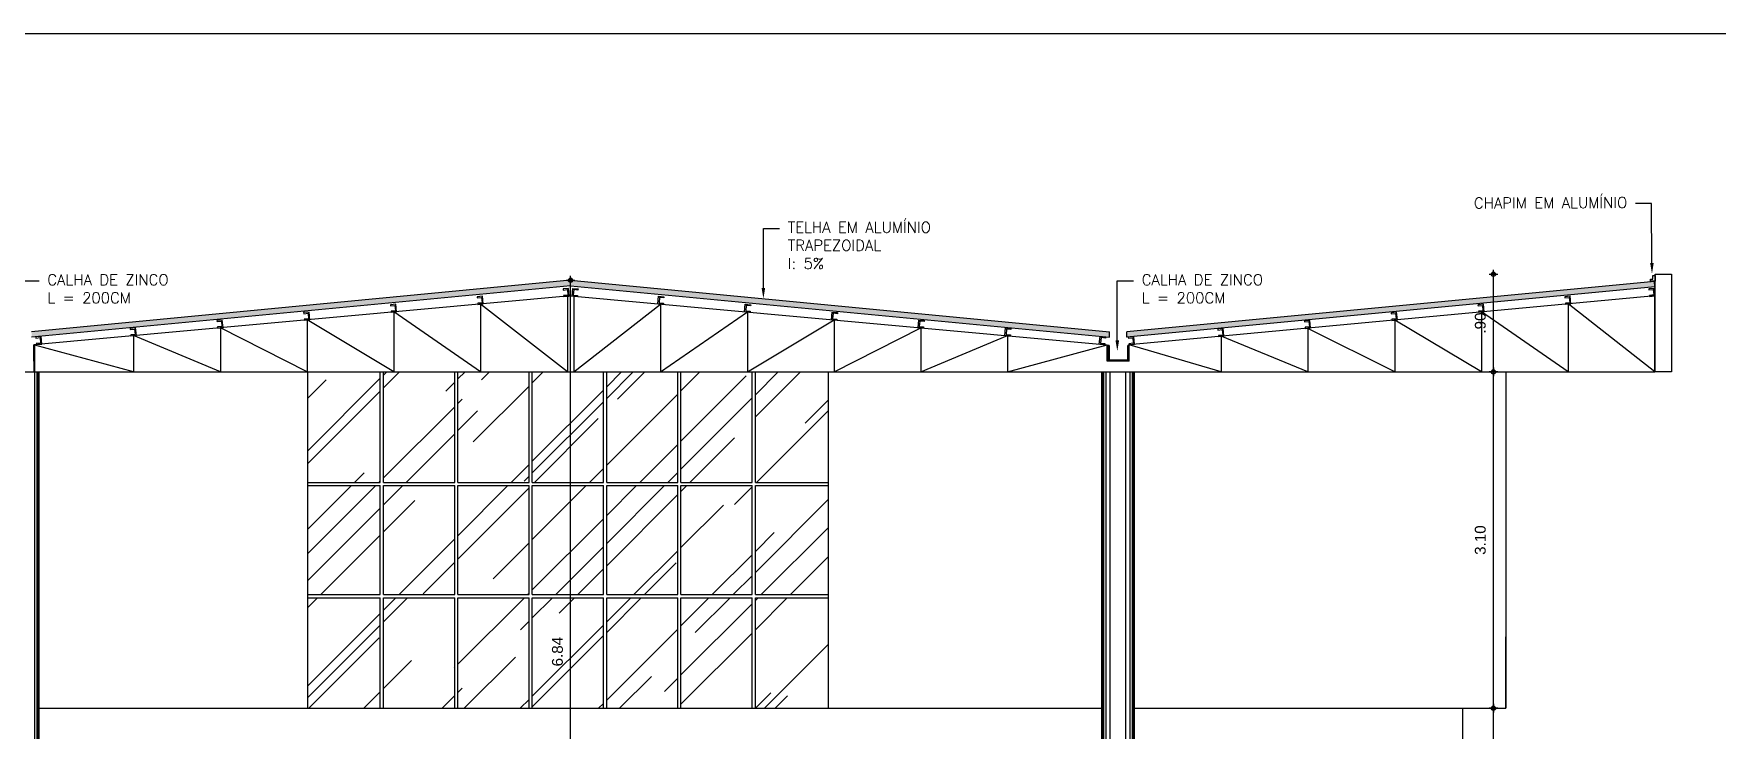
# Model space of a CAD drawing. Header units: millimetres. Extents: x 1111 to 1333, y -447 to -319.
# Drawn here: x 1201.93 to 1217.45, y -440.09 to -433.67 of the extents above; entities that cross this region are included whole.
import ezdxf
from ezdxf import colors
from ezdxf.entities.mleader import LeaderData, LeaderLine
from ezdxf.math import Vec2, Vec3

# ---------------------------------------------------------------- set-up
doc = ezdxf.new("R2010")
doc.units = ezdxf.units.MM
doc.header["$PDMODE"] = 35
for name, color, linetype in [('ARQ-ALVENARIA', 4, 'Continuous'), ('ARQ-COTAS', 30, 'Continuous'), ('ARQ-HACHURA', 253, 'Continuous'), ('ARQ-PENA-02', 2, 'Continuous'), ('ARQ-PENA-FINA-CINZA', 8, 'Continuous'), ('ARQ-TEXTO3', 3, 'Continuous'), ('CERCAD-1', 1, 'Continuous'), ('COTAS', 1, 'Continuous'), ('PCORTE', 3, 'Continuous')]:
    doc.layers.add(name, color=color, linetype=linetype)
doc.styles.add('CARIMBO_DADOS', font='arial.ttf', dxfattribs={"height": 0.1})
doc.styles.add('Romans_Anot', font='romans.shx')
doc.dimstyles.new('COTAS_EXTERNAS', dxfattribs={"dimtxt": 0.1, "dimasz": 0.01, "dimexe": 0, "dimexo": 0, "dimgap": 0.07, "dimtad": 1, "dimzin": 5, "dimdsep": 46, "dimtxsty": 'CARIMBO_DADOS', "dimblk1": 'CIRCULOS', "dimblk2": 'CIRCULOS', "dimsah": 1, "dimcen": 0, "dimse1": 1, "dimse2": 1, "dimclrd": 8, "dimclre": 8, "dimclrt": 230, "dimadec": 0, "dimazin": 0, "dimtfac": 100, "dimtix": 1, "dimtmove": 2, "dimatfit": 3, "dimldrblk": 'CIRCULOS', "dimfxl": 0, "dimtolj": 1, "dimtzin": 5, "dimarcsym": 0})
pattern_1 = [(45, (16.8502, -166.1205), (0.64657844, 1.72420918), [11.43, -1.524, 3.81, -0.762]), (45, (17.2975, -165.1345), (-1.2554398, 0.1778091), [2.286, -0.25146, 4.572, -0.5715]), (45, (16.66165, -165.3931), (2.44083361, 3.1628462), [6.096, -1.0668, 3.048, -0.762])]

# ---------------------------------------------------------------- blocks, each defined once
blk = doc.blocks.new('CIRCULOS')
at = {"layer": 'COTAS'}
for p, q in [((-4, 0), (4, 0)), ((0, 4), (0, -4))]:
    blk.add_line(p, q, dxfattribs=at)
for radius in [2, 1]:
    blk.add_circle((0, 0), radius, dxfattribs=at)
blk = doc.blocks.new('*D206')
at = {"color": 8, "lineweight": -2, "transparency": 16777216}
blk.add_line((1206.877, -442.773), (1206.877, -435.949), dxfattribs=at)
at = {"layer": 'DEFPOINTS', "color": 0, "transparency": 16777216}
for p in [(1206.877, -435.939), (1206.877, -435.939), (1206.592, -442.783)]:
    blk.add_point(p, dxfattribs=at)
at = {"color": 8, "lineweight": -2, "transparency": 16777216, "xscale": 0.01, "yscale": 0.01, "zscale": 0.01}
for p, rotation in [((1206.877, -435.939), 90), ((1206.877, -442.783), 270)]:
    blk.add_blockref('CIRCULOS', p, dxfattribs=dict(at, rotation=rotation))
at = {"color": 230, "transparency": 16777216, "insert": (1206.756, -439.361), "char_height": 0.1, "attachment_point": 5, "rotation": 90, "style": 'CARIMBO_DADOS'}
blk.add_mtext('\\A1;6.84', dxfattribs=at)
blk = doc.blocks.new('*D210')
at = {"color": 8, "lineweight": -2, "transparency": 16777216}
blk.add_line((1215.388, -442.773), (1215.388, -439.893), dxfattribs=at)
at = {"layer": 'DEFPOINTS', "color": 0, "transparency": 16777216}
for p in [(1215.102, -439.883), (1215.388, -439.883), (1215.102, -442.783)]:
    blk.add_point(p, dxfattribs=at)
at = {"color": 8, "lineweight": -2, "transparency": 16777216, "xscale": 0.01, "yscale": 0.01, "zscale": 0.01}
for p, rotation in [((1215.388, -439.883), 90), ((1215.388, -442.783), 270)]:
    blk.add_blockref('CIRCULOS', p, dxfattribs=dict(at, rotation=rotation))
at = {"color": 230, "transparency": 16777216, "insert": (1215.267, -441.333), "char_height": 0.1, "attachment_point": 5, "rotation": 90, "style": 'CARIMBO_DADOS'}
blk.add_mtext('\\A1;2.90', dxfattribs=at)
blk = doc.blocks.new('*D211')
at = {"color": 8, "lineweight": -2, "transparency": 16777216}
blk.add_line((1215.388, -439.873), (1215.388, -436.793), dxfattribs=at)
at = {"layer": 'DEFPOINTS', "color": 0, "transparency": 16777216}
for p in [(1215.388, -436.783), (1215.502, -436.783), (1215.102, -439.883)]:
    blk.add_point(p, dxfattribs=at)
at = {"color": 8, "lineweight": -2, "transparency": 16777216, "xscale": 0.01, "yscale": 0.01, "zscale": 0.01}
for p, rotation in [((1215.388, -436.783), 90), ((1215.388, -439.883), 270)]:
    blk.add_blockref('CIRCULOS', p, dxfattribs=dict(at, rotation=rotation))
at = {"color": 230, "transparency": 16777216, "insert": (1215.267, -438.333), "char_height": 0.1, "attachment_point": 5, "rotation": 90, "style": 'CARIMBO_DADOS'}
blk.add_mtext('\\A1;3.10', dxfattribs=at)
blk = doc.blocks.new('*D212')
at = {"color": 8, "lineweight": -2, "transparency": 16777216}
blk.add_line((1215.388, -436.773), (1215.388, -435.893), dxfattribs=at)
at = {"layer": 'DEFPOINTS', "color": 0, "transparency": 16777216}
for p in [(1215.388, -435.883), (1217.029, -435.883), (1215.502, -436.783)]:
    blk.add_point(p, dxfattribs=at)
at = {"color": 8, "lineweight": -2, "transparency": 16777216, "xscale": 0.01, "yscale": 0.01, "zscale": 0.01}
for p, rotation in [((1215.388, -435.883), 90), ((1215.388, -436.783), 270)]:
    blk.add_blockref('CIRCULOS', p, dxfattribs=dict(at, rotation=rotation))
at = {"color": 230, "transparency": 16777216, "insert": (1215.267, -436.333), "char_height": 0.1, "attachment_point": 5, "rotation": 90, "style": 'CARIMBO_DADOS'}
blk.add_mtext('\\A1;.90', dxfattribs=at)

msp = doc.modelspace()

# ---------------------------------------------------------------- hatches: boundary and pattern name
h = msp.add_hatch(color=256)
h.paths.add_polyline_path([(1196.881, -435.949), (1196.876, -435.999), (1201.748, -436.463), (1201.748, -436.413)])
h.paths.add_polyline_path([(1206.877, -435.99), (1206.877, -435.939), (1201.906, -436.413), (1201.906, -436.463)])
for points in [[(1206.877, -435.939), (1206.877, -435.99), (1211.848, -436.463), (1211.848, -436.413)], [(1216.877, -435.999), (1216.873, -435.949), (1212.006, -436.413), (1212.006, -436.463)], [(1212.026, -436.54), (1212.016, -436.54), (1212.016, -436.671), (1211.843, -436.671), (1211.843, -436.539), (1211.833, -436.539), (1211.833, -436.681), (1212.026, -436.681)]]:
    msp.add_hatch(color=256).paths.add_polyline_path(points)
at = {"layer": 'ARQ-HACHURA'}
h = msp.add_hatch(dxfattribs=at)
h.set_pattern_fill('AR-RROOF', color=256, scale=0.03, angle=45)
h.set_pattern_definition(pattern_1)
h.paths.add_polyline_path([(1209.252, -438.865), (1208.581, -438.865), (1208.581, -439.883), (1209.252, -439.883)])
h.paths.add_polyline_path([(1209.252, -437.831), (1208.581, -437.831), (1208.581, -438.835), (1209.252, -438.835)])
h.paths.add_polyline_path([(1208.551, -437.831), (1207.895, -437.831), (1207.895, -438.835), (1208.551, -438.835)])
h.paths.add_polyline_path([(1207.865, -437.831), (1207.21, -437.831), (1207.21, -438.835), (1207.865, -438.835)])
h.paths.add_polyline_path([(1207.18, -437.831), (1206.524, -437.831), (1206.524, -438.835), (1207.18, -438.835)])
h.paths.add_polyline_path([(1206.494, -437.831), (1205.838, -437.831), (1205.838, -438.835), (1206.494, -438.835)])
h.paths.add_polyline_path([(1205.808, -437.831), (1205.152, -437.831), (1205.152, -438.835), (1205.808, -438.835)])
h.paths.add_polyline_path([(1205.122, -437.831), (1204.452, -437.831), (1204.452, -438.835), (1205.122, -438.835)])
h.paths.add_polyline_path([(1205.122, -436.783), (1204.452, -436.783), (1204.452, -437.801), (1205.122, -437.801)])
h.paths.add_polyline_path([(1205.808, -436.783), (1205.152, -436.783), (1205.152, -437.801), (1205.808, -437.801)])
h.paths.add_polyline_path([(1206.494, -436.783), (1205.838, -436.783), (1205.838, -437.801), (1206.494, -437.801)])
h.paths.add_polyline_path([(1207.18, -436.783), (1206.524, -436.783), (1206.524, -437.801), (1207.18, -437.801)])
h.paths.add_polyline_path([(1207.865, -436.783), (1207.21, -436.783), (1207.21, -437.801), (1207.865, -437.801)])
h.paths.add_polyline_path([(1208.551, -436.783), (1207.895, -436.783), (1207.895, -437.801), (1208.551, -437.801)])
h.paths.add_polyline_path([(1209.252, -436.783), (1208.581, -436.783), (1208.581, -437.801), (1209.252, -437.801)])
h = msp.add_hatch(dxfattribs=at)
h.set_pattern_fill('AR-RROOF', color=256, scale=0.03, angle=45)
h.set_pattern_definition(pattern_1)
h.paths.add_polyline_path([(1205.122, -438.865), (1204.452, -438.865), (1204.452, -439.883), (1205.122, -439.883)])
h = msp.add_hatch(dxfattribs=at)
h.set_pattern_fill('AR-RROOF', color=256, scale=0.03, angle=45)
h.set_pattern_definition(pattern_1)
h.paths.add_polyline_path([(1205.808, -438.865), (1205.152, -438.865), (1205.152, -439.883), (1205.808, -439.883)])
h = msp.add_hatch(dxfattribs=at)
h.set_pattern_fill('AR-RROOF', color=256, scale=0.03, angle=45)
h.set_pattern_definition(pattern_1)
h.paths.add_polyline_path([(1206.494, -438.865), (1205.838, -438.865), (1205.838, -439.883), (1206.494, -439.883)])
h = msp.add_hatch(dxfattribs=at)
h.set_pattern_fill('AR-RROOF', color=256, scale=0.03, angle=45)
h.set_pattern_definition(pattern_1)
h.paths.add_polyline_path([(1207.18, -438.865), (1206.524, -438.865), (1206.524, -439.883), (1207.18, -439.883)])
h.paths.add_polyline_path([(1207.865, -438.865), (1207.21, -438.865), (1207.21, -439.883), (1207.865, -439.883)])
h.paths.add_polyline_path([(1208.551, -438.865), (1207.895, -438.865), (1207.895, -439.883), (1208.551, -439.883)])

# ---------------------------------------------------------------- linework, layer by layer
for p, q in [((1206.877, -435.939), (1201.906, -436.413)), ((1206.877, -435.99), (1201.906, -436.463)), ((1206.877, -435.99), (1206.877, -435.939)), ((1206.877, -435.939), (1211.848, -436.413)), ((1206.877, -435.99), (1206.877, -435.939)), ((1206.877, -435.99), (1211.848, -436.463)), ((1216.873, -435.949), (1212.006, -436.413)), ((1216.877, -435.999), (1212.006, -436.463)), ((1216.877, -435.999), (1216.873, -435.949)), ((1211.848, -436.463), (1211.848, -436.413)), ((1212.006, -436.463), (1212.006, -436.413)), ((1211.833, -436.539), (1211.833, -436.681)), ((1211.843, -436.539), (1211.833, -436.539)), ((1211.843, -436.539), (1211.843, -436.671)), ((1212.016, -436.671), (1212.016, -436.54)), ((1212.026, -436.54), (1212.016, -436.54)), ((1212.026, -436.681), (1212.026, -436.54)), ((1211.833, -436.681), (1212.026, -436.681)), ((1211.843, -436.671), (1212.016, -436.671))]:
    msp.add_line(p, q)
at = {"layer": 'ARQ-ALVENARIA'}
for p, q in [((1215.502, -436.783), (1215.502, -439.883)), ((1215.502, -439.883), (1215.502, -439.223)), ((1201.977, -439.883), (1204.452, -439.883)), ((1209.252, -439.883), (1211.777, -439.883)), ((1212.077, -439.883), (1215.502, -439.883)), ((1215.102, -439.883), (1215.102, -442.783))]:
    msp.add_line(p, q, dxfattribs=at)
at = {"layer": 'ARQ-PENA-02'}
for p, q in [((1201.977, -442.953), (1201.977, -436.783)), ((1204.452, -436.783), (1204.452, -439.883)), ((1205.122, -437.801), (1205.122, -436.783)), ((1205.152, -437.801), (1205.152, -436.783)), ((1205.808, -437.801), (1205.808, -436.783)), ((1205.838, -437.801), (1205.838, -436.783)), ((1206.494, -437.801), (1206.494, -436.783)), ((1206.524, -437.801), (1206.524, -436.783)), ((1207.18, -437.801), (1207.18, -436.783)), ((1207.21, -437.801), (1207.21, -436.783)), ((1207.865, -437.801), (1207.865, -436.783)), ((1207.895, -437.801), (1207.895, -436.783)), ((1208.551, -437.801), (1208.551, -436.783)), ((1208.581, -437.801), (1208.581, -436.783)), ((1209.252, -436.783), (1209.252, -439.883)), ((1211.777, -442.953), (1211.777, -436.783)), ((1212.077, -442.953), (1212.077, -436.783)), ((1204.452, -437.801), (1205.122, -437.801)), ((1204.452, -437.831), (1205.122, -437.831)), ((1205.122, -438.835), (1205.122, -437.831)), ((1205.152, -437.801), (1205.808, -437.801)), ((1205.152, -438.835), (1205.152, -437.831)), ((1205.152, -437.831), (1205.808, -437.831)), ((1205.808, -438.835), (1205.808, -437.831)), ((1205.838, -437.801), (1206.494, -437.801)), ((1205.838, -438.835), (1205.838, -437.831)), ((1205.838, -437.831), (1206.494, -437.831)), ((1206.494, -438.835), (1206.494, -437.831)), ((1206.524, -437.801), (1207.18, -437.801)), ((1206.524, -438.835), (1206.524, -437.831)), ((1206.524, -437.831), (1207.18, -437.831)), ((1207.18, -438.835), (1207.18, -437.831)), ((1207.21, -437.801), (1207.865, -437.801)), ((1207.21, -438.835), (1207.21, -437.831)), ((1207.21, -437.831), (1207.865, -437.831)), ((1207.865, -438.835), (1207.865, -437.831)), ((1207.895, -437.801), (1208.551, -437.801)), ((1207.895, -438.835), (1207.895, -437.831)), ((1207.895, -437.831), (1208.551, -437.831)), ((1208.551, -438.835), (1208.551, -437.831)), ((1208.581, -437.801), (1209.252, -437.801)), ((1208.581, -438.835), (1208.581, -437.831)), ((1208.581, -437.831), (1209.252, -437.831)), ((1204.452, -438.835), (1205.122, -438.835)), ((1204.452, -438.865), (1205.122, -438.865)), ((1205.122, -439.883), (1205.122, -438.865)), ((1205.152, -438.835), (1205.808, -438.835)), ((1205.152, -439.883), (1205.152, -438.865)), ((1205.152, -438.865), (1205.808, -438.865)), ((1205.808, -439.883), (1205.808, -438.865)), ((1205.838, -438.835), (1206.494, -438.835)), ((1205.838, -439.883), (1205.838, -438.865)), ((1205.838, -438.865), (1206.494, -438.865)), ((1206.494, -439.883), (1206.494, -438.865)), ((1206.524, -438.835), (1207.18, -438.835)), ((1206.524, -439.883), (1206.524, -438.865)), ((1206.524, -438.865), (1207.18, -438.865)), ((1207.18, -439.883), (1207.18, -438.865)), ((1207.21, -438.835), (1207.865, -438.835)), ((1207.21, -439.883), (1207.21, -438.865)), ((1207.21, -438.865), (1207.865, -438.865)), ((1207.865, -439.883), (1207.865, -438.865)), ((1207.895, -438.835), (1208.551, -438.835)), ((1207.895, -439.883), (1207.895, -438.865)), ((1207.895, -438.865), (1208.551, -438.865)), ((1208.551, -439.883), (1208.551, -438.865)), ((1208.581, -438.835), (1209.252, -438.835)), ((1208.581, -439.883), (1208.581, -438.865)), ((1208.581, -438.865), (1209.252, -438.865)), ((1204.452, -439.883), (1209.252, -439.883))]:
    msp.add_line(p, q, dxfattribs=at)
at = {"layer": 'ARQ-PENA-FINA-CINZA'}
for p, q in [((1201.937, -442.953), (1201.937, -436.783)), ((1201.958, -442.953), (1201.958, -436.783)), ((1201.97, -442.953), (1201.97, -436.783)), ((1211.783, -442.953), (1211.783, -436.783)), ((1211.795, -442.953), (1211.795, -436.783)), ((1211.817, -442.953), (1211.817, -436.783)), ((1211.854, -442.953), (1211.854, -436.783)), ((1211.999, -442.953), (1211.999, -436.783)), ((1212.037, -442.953), (1212.037, -436.783)), ((1212.058, -442.953), (1212.058, -436.783)), ((1212.07, -442.953), (1212.07, -436.783))]:
    msp.add_line(p, q, dxfattribs=at)
at = {"layer": 'ARQ-TEXTO3'}
for p, q in [((1206.877, -436.083), (1201.927, -436.533)), ((1206.047, -436.158), (1206.047, -436.783)), ((1206.847, -436.783), (1206.047, -436.158)), ((1206.847, -436.086), (1206.847, -436.783)), ((1206.877, -436.083), (1211.827, -436.533)), ((1206.907, -436.086), (1206.907, -436.783)), ((1206.907, -436.783), (1207.707, -436.158)), ((1207.707, -436.158), (1207.707, -436.783)), ((1216.877, -436.083), (1212.027, -436.533)), ((1216.077, -436.157), (1216.077, -436.783)), ((1216.877, -436.783), (1216.077, -436.157)), ((1216.877, -436.783), (1216.877, -436.083)), ((1204.447, -436.304), (1204.447, -436.783)), ((1205.247, -436.783), (1204.447, -436.304)), ((1205.247, -436.231), (1205.247, -436.783)), ((1206.047, -436.783), (1205.247, -436.231)), ((1207.707, -436.783), (1208.507, -436.231)), ((1208.507, -436.231), (1208.507, -436.783)), ((1208.507, -436.783), (1209.307, -436.304)), ((1209.307, -436.304), (1209.307, -436.783)), ((1214.477, -436.306), (1214.477, -436.783)), ((1215.277, -436.783), (1214.477, -436.306)), ((1215.277, -436.231), (1215.277, -436.783)), ((1216.077, -436.783), (1215.277, -436.231)), ((1202.847, -436.449), (1202.847, -436.783)), ((1203.647, -436.783), (1202.847, -436.449)), ((1203.647, -436.377), (1203.647, -436.783)), ((1204.447, -436.783), (1203.647, -436.377)), ((1209.307, -436.783), (1210.107, -436.377)), ((1210.107, -436.377), (1210.107, -436.783)), ((1210.107, -436.783), (1210.907, -436.449)), ((1210.907, -436.449), (1210.907, -436.783)), ((1212.877, -436.454), (1212.877, -436.783)), ((1213.677, -436.783), (1212.877, -436.454)), ((1213.677, -436.38), (1213.677, -436.783)), ((1214.477, -436.783), (1213.677, -436.383)), ((1201.927, -436.683), (1201.927, -436.533)), ((1202.847, -436.783), (1201.937, -436.536)), ((1201.937, -436.783), (1201.937, -436.536)), ((1210.907, -436.783), (1211.827, -436.533)), ((1211.827, -436.683), (1211.827, -436.533)), ((1212.027, -436.683), (1212.027, -436.533)), ((1212.877, -436.783), (1212.027, -436.533)), ((1196.877, -436.783), (1216.877, -436.783)), ((1201.927, -436.683), (1201.927, -436.783)), ((1212.027, -436.683), (1211.827, -436.683))]:
    msp.add_line(p, q, dxfattribs=at)
at = {"layer": 'CERCAD-1', "lineweight": 25}
msp.add_line((1194.545, -433.666), (1232.837, -433.666), dxfattribs=at)
at = {"layer": 'PCORTE', "color": 2}
for points in [[(1216.837, -435.928), (1216.857, -435.928), (1216.857, -435.896), (1216.879, -435.896), (1216.879, -435.947), (1216.837, -435.947)], [(1216.879, -435.883), (1217.029, -435.883), (1217.029, -436.783), (1216.879, -436.783)], [(1205.222, -436.234), (1205.272, -436.229), (1205.265, -436.159), (1205.215, -436.164), (1205.216, -436.174), (1205.256, -436.17), (1205.261, -436.22), (1205.221, -436.224)], [(1206.022, -436.161), (1206.072, -436.156), (1206.065, -436.086), (1206.015, -436.091), (1206.016, -436.101), (1206.056, -436.097), (1206.061, -436.147), (1206.021, -436.151)], [(1206.814, -436.089), (1206.864, -436.084), (1206.857, -436.014), (1206.807, -436.019), (1206.808, -436.029), (1206.848, -436.025), (1206.853, -436.075), (1206.813, -436.079)], [(1206.94, -436.089), (1206.89, -436.084), (1206.897, -436.014), (1206.946, -436.019), (1206.945, -436.029), (1206.906, -436.025), (1206.901, -436.075), (1206.941, -436.079)], [(1207.732, -436.161), (1207.682, -436.156), (1207.688, -436.086), (1207.738, -436.091), (1207.737, -436.101), (1207.697, -436.097), (1207.693, -436.147), (1207.733, -436.151)], [(1208.532, -436.234), (1208.482, -436.229), (1208.488, -436.159), (1208.538, -436.164), (1208.537, -436.174), (1208.497, -436.17), (1208.493, -436.22), (1208.533, -436.224)], [(1215.252, -436.234), (1215.302, -436.229), (1215.295, -436.159), (1215.245, -436.164), (1215.246, -436.174), (1215.286, -436.17), (1215.291, -436.22), (1215.251, -436.224)], [(1216.052, -436.16), (1216.102, -436.155), (1216.095, -436.085), (1216.045, -436.09), (1216.046, -436.1), (1216.086, -436.096), (1216.091, -436.146), (1216.051, -436.15)], [(1216.827, -436.088), (1216.877, -436.083), (1216.87, -436.013), (1216.82, -436.018), (1216.821, -436.028), (1216.861, -436.024), (1216.866, -436.074), (1216.826, -436.078)], [(1203.622, -436.379), (1203.672, -436.374), (1203.665, -436.305), (1203.615, -436.309), (1203.616, -436.319), (1203.656, -436.315), (1203.661, -436.365), (1203.621, -436.369)], [(1204.422, -436.306), (1204.472, -436.302), (1204.465, -436.232), (1204.415, -436.237), (1204.416, -436.247), (1204.456, -436.243), (1204.461, -436.293), (1204.421, -436.296)], [(1209.332, -436.306), (1209.282, -436.302), (1209.288, -436.232), (1209.338, -436.237), (1209.337, -436.247), (1209.297, -436.243), (1209.293, -436.293), (1209.333, -436.296)], [(1210.132, -436.379), (1210.082, -436.374), (1210.088, -436.305), (1210.138, -436.309), (1210.137, -436.319), (1210.097, -436.315), (1210.093, -436.365), (1210.133, -436.369)], [(1213.652, -436.382), (1213.702, -436.378), (1213.695, -436.308), (1213.645, -436.313), (1213.646, -436.323), (1213.686, -436.319), (1213.691, -436.369), (1213.651, -436.372)], [(1214.452, -436.308), (1214.502, -436.303), (1214.495, -436.234), (1214.445, -436.238), (1214.446, -436.248), (1214.486, -436.245), (1214.491, -436.294), (1214.451, -436.298)], [(1201.95, -436.531), (1202, -436.526), (1201.993, -436.457), (1201.944, -436.461), (1201.945, -436.471), (1201.984, -436.467), (1201.989, -436.517), (1201.949, -436.521)], [(1202.822, -436.452), (1202.872, -436.447), (1202.865, -436.377), (1202.815, -436.382), (1202.816, -436.392), (1202.856, -436.388), (1202.861, -436.438), (1202.821, -436.442)], [(1210.932, -436.452), (1210.882, -436.447), (1210.888, -436.377), (1210.938, -436.382), (1210.937, -436.392), (1210.897, -436.388), (1210.893, -436.438), (1210.933, -436.442)], [(1211.803, -436.531), (1211.753, -436.526), (1211.76, -436.457), (1211.81, -436.461), (1211.809, -436.471), (1211.769, -436.467), (1211.764, -436.517), (1211.804, -436.521)], [(1212.027, -436.533), (1212.077, -436.528), (1212.07, -436.459), (1212.02, -436.463), (1212.021, -436.473), (1212.061, -436.47), (1212.066, -436.519), (1212.026, -436.523)], [(1212.852, -436.457), (1212.902, -436.452), (1212.895, -436.382), (1212.845, -436.387), (1212.846, -436.397), (1212.886, -436.393), (1212.891, -436.443), (1212.851, -436.447)]]:
    msp.add_lwpolyline(points, close=True, dxfattribs=at)

# ---------------------------------------------------------------- dimensions: what is measured, and where the dimension line sits
for base, p1, p2, picture, middle in [((1215.388, -435.883), (1215.502, -436.783), (1217.029, -435.883), '*D212', (1215.267, -436.333)), ((1206.877, -435.939), (1206.592, -442.783), (1206.877, -435.939), '*D206', (1206.756, -439.361)), ((1215.388, -436.783), (1215.102, -439.883), (1215.502, -436.783), '*D211', (1215.267, -438.333)), ((1215.388, -439.883), (1215.102, -442.783), (1215.102, -439.883), '*D210', (1215.267, -441.333))]:
    dim = msp.add_linear_dim(base=base, p1=p1, p2=p2, angle=90, dimstyle='COTAS_EXTERNAS')
    dim.commit()
    dim.dimension.update_dxf_attribs({"geometry": picture, "text_midpoint": middle})

# ---------------------------------------------------------------- leaders
at = {"layer": 'ARQ-COTAS'}
ml = msp.add_multileader_mtext('Standard', dxfattribs=at)
ml.set_content('CHAPIM EM ALUMÍNIO', color=2, style='Romans_Anot')
ml.set_leader_properties(color=256, linetype='ByLayer', lineweight=-1)
ml.build(insert=Vec2(0, 0))
ml.multileader.update_dxf_attribs({"dogleg_length": 0.3, "arrow_head_size": 0.1, "scale": 0.5})
ctx = ml.context
ctx.base_point, ctx.scale, ctx.char_height, ctx.arrow_head_size, ctx.landing_gap_size, ctx.plane_origin, ctx.plane_x_axis, ctx.plane_y_axis = Vec3(1214.957, -435.238), 0.5, 0.1, 0.1, 0.075, Vec3(1216.85, -435.88), Vec3(0.999994, 0.003456), Vec3(-0.003456, 0.999994)
ctx.text_align_type = 2
notes = []
notes.append((ctx, [(0, (1, 1, 0), (1216.847, -435.231), (-0.999994, -0.003456), 0.15, [(0, [(1216.85, -435.88)], 0, [])])]))
ctx.mtext.insert, ctx.mtext.text_direction, ctx.mtext.rotation, ctx.mtext.alignment, ctx.mtext.flow_direction = Vec3(1216.622, -435.172), Vec3(0.999994, 0.003456), 0.003456, 3, 5
ml = msp.add_multileader_mtext('Standard', dxfattribs=at)
ml.set_content('TELHA EM ALUMÍNIO\\PTRAPEZOIDAL \\PI: 5%', color=2, style='Romans_Anot')
ml.set_leader_properties(color=256, linetype='ByLayer', lineweight=-1)
ml.build(insert=Vec2(0, 0))
ml.multileader.update_dxf_attribs({"dogleg_length": 0.3, "arrow_head_size": 0.1, "scale": 0.5})
ctx = ml.context
ctx.base_point, ctx.scale, ctx.char_height, ctx.arrow_head_size, ctx.landing_gap_size, ctx.plane_origin = Vec3(1208.805, -435.46), 0.5, 0.1, 0.1, 0.075, Vec3(1208.655, -436.109)
notes.append((ctx, [(0, (1, 1, 0), (1208.655, -435.46), (1, 0), 0.15, [(0, [(1208.655, -436.109)], 0, [])])]))
ctx.mtext.insert, ctx.mtext.flow_direction = Vec3(1208.88, -435.4), 5
ml = msp.add_multileader_mtext('Standard', dxfattribs=at)
ml.set_content('CALHA DE ZINCO\\PL = 200CM', color=2, style='Romans_Anot')
ml.set_leader_properties(color=256, linetype='ByLayer', lineweight=-1)
ml.build(insert=Vec2(0, 0))
ml.multileader.update_dxf_attribs({"dogleg_length": 0.3, "arrow_head_size": 0.1, "scale": 0.5})
ctx = ml.context
ctx.base_point, ctx.scale, ctx.char_height, ctx.arrow_head_size, ctx.landing_gap_size, ctx.plane_origin = Vec3(1201.976, -435.944), 0.5, 0.1, 0.1, 0.075, Vec3(1201.826, -436.592)
notes.append((ctx, [(0, (1, 1, 0), (1201.826, -435.944), (1, 0), 0.15, [(0, [(1201.826, -436.592)], 0, [])])]))
ctx.mtext.insert, ctx.mtext.flow_direction = Vec3(1202.051, -435.884), 5
ml = msp.add_multileader_mtext('Standard', dxfattribs=at)
ml.set_content('CALHA DE ZINCO\\PL = 200CM', color=2, style='Romans_Anot')
ml.set_leader_properties(color=256, linetype='ByLayer', lineweight=-1)
ml.build(insert=Vec2(0, 0))
ml.multileader.update_dxf_attribs({"dogleg_length": 0.3, "arrow_head_size": 0.1, "scale": 0.5})
ctx = ml.context
ctx.base_point, ctx.scale, ctx.char_height, ctx.arrow_head_size, ctx.landing_gap_size, ctx.plane_origin = Vec3(1212.069, -435.944), 0.5, 0.1, 0.1, 0.075, Vec3(1211.919, -436.592)
notes.append((ctx, [(0, (1, 1, 0), (1211.919, -435.944), (1, 0), 0.15, [(0, [(1211.919, -436.592)], 0, [])])]))
ctx.mtext.insert, ctx.mtext.flow_direction = Vec3(1212.144, -435.884), 5
for ctx, leaders in notes:
    for number, flags, end, landing, length, lines in leaders:
        leader = LeaderData()
        leader.index, (leader.has_last_leader_line, leader.has_dogleg_vector, leader.attachment_direction) = number, flags
        leader.last_leader_point, leader.dogleg_vector, leader.dogleg_length = Vec3(end), Vec3(landing), length
        for number, points, colour, breaks in lines:
            line = LeaderLine()
            line.index, line.vertices, line.color, line.breaks = number, Vec3.list(points), colors.encode_raw_color(colour), breaks
            leader.lines.append(line)
        ctx.leaders.append(leader)

doc.saveas('drawing.dxf')
